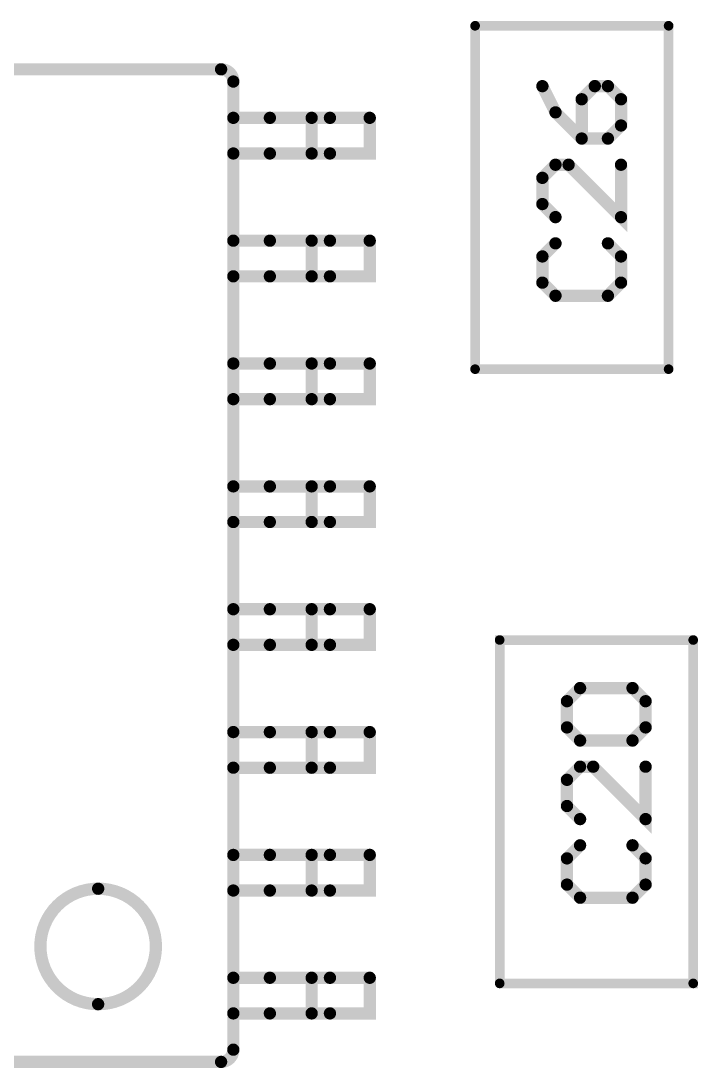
# Model space of a CAD drawing. Extents: x -4.2 to 14.8, y -3.5 to 8.8.
# Drawn here: x 7.8808 to 8.1563, y 1.4257 to 1.8518 of the extents above; entities that cross this region are included whole.
import ezdxf

# ---------------------------------------------------------------- set-up
doc = ezdxf.new("R2010")
doc.units = 0
doc.layers.add('2D_LINE_00', color=1, linetype='CONTINUOUS')

# ---------------------------------------------------------------- blocks, each defined once
blk = doc.blocks.new('SMOOTH_0$00394')
at = {"const_width": 0.00197}
blk.add_lwpolyline([(-0.00098, 0, 1), (0.00098, 0, 1)], format="xyb", close=True, dxfattribs=at)
blk = doc.blocks.new('DRAWING_3947')
at = {"layer": '2D_LINE_00', "const_width": 0.00394}
blk.add_lwpolyline([(0, 0), (0.07874, 0)], dxfattribs=at)
at = {"layer": '2D_LINE_00'}
for p in [(0, 0), (0.07874, 0)]:
    blk.add_blockref('SMOOTH_0$00394', p, dxfattribs=at)
blk = doc.blocks.new('DRAWING_3948')
at = {"layer": '2D_LINE_00', "const_width": 0.00394}
blk.add_lwpolyline([(0, 0), (0, 0.13976)], dxfattribs=at)
at = {"layer": '2D_LINE_00'}
for p in [(0, 0.13976), (0, 0)]:
    blk.add_blockref('SMOOTH_0$00394', p, dxfattribs=at)
blk = doc.blocks.new('DRAWING_3949')
at = {"layer": '2D_LINE_00', "const_width": 0.00394}
blk.add_lwpolyline([(0, 0), (0, 0.13976)], dxfattribs=at)
at = {"layer": '2D_LINE_00'}
for p in [(0, 0.13976), (0, 0)]:
    blk.add_blockref('SMOOTH_0$00394', p, dxfattribs=at)
blk = doc.blocks.new('DRAWING_3950')
at = {"layer": '2D_LINE_00', "const_width": 0.00394}
blk.add_lwpolyline([(0, 0), (0.07874, 0)], dxfattribs=at)
at = {"layer": '2D_LINE_00'}
for p in [(0, 0), (0.07874, 0)]:
    blk.add_blockref('SMOOTH_0$00394', p, dxfattribs=at)
blk = doc.blocks.new('DRAWING_3957')
at = {"layer": '2D_LINE_00', "const_width": 0.00394}
blk.add_lwpolyline([(0, 0), (0.07874, 0), (0.07874, 0.13976)], dxfattribs=at)
at = {"layer": '2D_LINE_00'}
for p in [(0.07874, 0.13976), (0, 0), (0.07874, 0)]:
    blk.add_blockref('SMOOTH_0$00394', p, dxfattribs=at)
blk = doc.blocks.new('DRAWING_3958')
at = {"layer": '2D_LINE_00', "const_width": 0.00394}
blk.add_lwpolyline([(0, 0), (0, 0.13976), (0.07874, 0.13976)], dxfattribs=at)
at = {"layer": '2D_LINE_00'}
for p in [(0, 0.13976), (0.07874, 0.13976), (0, 0)]:
    blk.add_blockref('SMOOTH_0$00394', p, dxfattribs=at)
blk = doc.blocks.new('SMOOTH_0$005')
at = {"const_width": 0.0025}
blk.add_lwpolyline([(-0.00125, 0, 1), (0.00125, 0, 1)], format="xyb", close=True, dxfattribs=at)
blk = doc.blocks.new('DRAWING_4370')
at = {"layer": '2D_LINE_00', "const_width": 0.005}
blk.add_lwpolyline([(0, 0, 0.41166), (0.00498, 0.00498)], format="xyb", dxfattribs=at)
at = {"layer": '2D_LINE_00'}
for p in [(0.00498, 0.00498), (0, 0)]:
    blk.add_blockref('SMOOTH_0$005', p, dxfattribs=at)
blk = doc.blocks.new('DRAWING_4371')
at = {"layer": '2D_LINE_00', "const_width": 0.005}
blk.add_lwpolyline([(0, 0, 1), (0, 0.047)], format="xyb", dxfattribs=at)
at = {"layer": '2D_LINE_00'}
for p in [(0, 0.047), (0, 0)]:
    blk.add_blockref('SMOOTH_0$005', p, dxfattribs=at)
blk = doc.blocks.new('DRAWING_4373')
at = {"layer": '2D_LINE_00', "const_width": 0.005}
blk.add_lwpolyline([(0, 0, 1), (0, -0.047)], format="xyb", dxfattribs=at)
at = {"layer": '2D_LINE_00'}
for p in [(0, 0), (0, -0.047)]:
    blk.add_blockref('SMOOTH_0$005', p, dxfattribs=at)
blk = doc.blocks.new('DRAWING_4375')
at = {"layer": '2D_LINE_00', "const_width": 0.005}
blk.add_lwpolyline([(0, 0, 0.41166), (-0.00498, 0.00498)], format="xyb", dxfattribs=at)
at = {"layer": '2D_LINE_00'}
for p in [(-0.00498, 0.00498), (0, 0)]:
    blk.add_blockref('SMOOTH_0$005', p, dxfattribs=at)
blk = doc.blocks.new('DRAWING_5415')
at = {"layer": '2D_LINE_00', "const_width": 0.005}
blk.add_lwpolyline([(0, 0), (0.01619, 0)], dxfattribs=at)
at = {"layer": '2D_LINE_00'}
for p in [(0, 0), (0.01619, 0)]:
    blk.add_blockref('SMOOTH_0$005', p, dxfattribs=at)
blk = doc.blocks.new('DRAWING_5416')
at = {"layer": '2D_LINE_00', "const_width": 0.005}
blk.add_lwpolyline([(0, 0), (0, 0.0145)], dxfattribs=at)
at = {"layer": '2D_LINE_00'}
for p in [(0, 0.0145), (0, 0)]:
    blk.add_blockref('SMOOTH_0$005', p, dxfattribs=at)
blk = doc.blocks.new('DRAWING_5417')
at = {"layer": '2D_LINE_00', "const_width": 0.005}
blk.add_lwpolyline([(0, 0), (0.017, 0)], dxfattribs=at)
at = {"layer": '2D_LINE_00'}
for p in [(0, 0), (0.017, 0)]:
    blk.add_blockref('SMOOTH_0$005', p, dxfattribs=at)
blk = doc.blocks.new('DRAWING_5418')
at = {"layer": '2D_LINE_00', "const_width": 0.005}
blk.add_lwpolyline([(0, 0), (0.00744, 0)], dxfattribs=at)
at = {"layer": '2D_LINE_00'}
for p in [(0, 0), (0.00744, 0)]:
    blk.add_blockref('SMOOTH_0$005', p, dxfattribs=at)
blk = doc.blocks.new('DRAWING_5419')
at = {"layer": '2D_LINE_00', "const_width": 0.005}
blk.add_lwpolyline([(0, 0), (0, 0.0145)], dxfattribs=at)
at = {"layer": '2D_LINE_00'}
for p in [(0, 0.0145), (0, 0)]:
    blk.add_blockref('SMOOTH_0$005', p, dxfattribs=at)
blk = doc.blocks.new('DRAWING_5420')
at = {"layer": '2D_LINE_00', "const_width": 0.005}
blk.add_lwpolyline([(0, 0), (0.01487, 0)], dxfattribs=at)
at = {"layer": '2D_LINE_00'}
for p in [(0, 0), (0.01487, 0)]:
    blk.add_blockref('SMOOTH_0$005', p, dxfattribs=at)
blk = doc.blocks.new('DRAWING_5421')
at = {"layer": '2D_LINE_00', "const_width": 0.005}
blk.add_lwpolyline([(0, 0), (0.00744, 0), (0.02363, 0), (0.02363, 0.0145)], dxfattribs=at)
at = {"layer": '2D_LINE_00'}
for p in [(0, 0), (0.00744, 0)]:
    blk.add_blockref('SMOOTH_0$005', p, dxfattribs=at)
blk = doc.blocks.new('DRAWING_5422')
at = {"layer": '2D_LINE_00', "const_width": 0.005}
blk.add_lwpolyline([(0, 0), (0.01487, 0)], dxfattribs=at)
at = {"layer": '2D_LINE_00'}
for p in [(0, 0), (0.01487, 0)]:
    blk.add_blockref('SMOOTH_0$005', p, dxfattribs=at)
blk = doc.blocks.new('DRAWING_5423')
at = {"layer": '2D_LINE_00', "const_width": 0.005}
blk.add_lwpolyline([(0, 0), (0.017, 0)], dxfattribs=at)
at = {"layer": '2D_LINE_00'}
for p in [(0, 0), (0.017, 0)]:
    blk.add_blockref('SMOOTH_0$005', p, dxfattribs=at)
blk = doc.blocks.new('DRAWING_5424')
at = {"layer": '2D_LINE_00', "const_width": 0.005}
blk.add_lwpolyline([(0, 0), (0.01619, 0)], dxfattribs=at)
at = {"layer": '2D_LINE_00'}
for p in [(0, 0), (0.01619, 0)]:
    blk.add_blockref('SMOOTH_0$005', p, dxfattribs=at)
blk = doc.blocks.new('DRAWING_5425')
at = {"layer": '2D_LINE_00', "const_width": 0.005}
blk.add_lwpolyline([(0, 0), (0, 0.0145)], dxfattribs=at)
at = {"layer": '2D_LINE_00'}
for p in [(0, 0.0145), (0, 0)]:
    blk.add_blockref('SMOOTH_0$005', p, dxfattribs=at)
blk = doc.blocks.new('DRAWING_5426')
at = {"layer": '2D_LINE_00', "const_width": 0.005}
blk.add_lwpolyline([(0, 0), (0.017, 0)], dxfattribs=at)
at = {"layer": '2D_LINE_00'}
for p in [(0, 0), (0.017, 0)]:
    blk.add_blockref('SMOOTH_0$005', p, dxfattribs=at)
blk = doc.blocks.new('DRAWING_5427')
at = {"layer": '2D_LINE_00', "const_width": 0.005}
blk.add_lwpolyline([(0, 0), (0.00744, 0)], dxfattribs=at)
at = {"layer": '2D_LINE_00'}
for p in [(0, 0), (0.00744, 0)]:
    blk.add_blockref('SMOOTH_0$005', p, dxfattribs=at)
blk = doc.blocks.new('DRAWING_5428')
at = {"layer": '2D_LINE_00', "const_width": 0.005}
blk.add_lwpolyline([(0, 0), (0, 0.0145)], dxfattribs=at)
at = {"layer": '2D_LINE_00'}
for p in [(0, 0.0145), (0, 0)]:
    blk.add_blockref('SMOOTH_0$005', p, dxfattribs=at)
blk = doc.blocks.new('DRAWING_5429')
at = {"layer": '2D_LINE_00', "const_width": 0.005}
blk.add_lwpolyline([(0, 0), (0.01487, 0)], dxfattribs=at)
at = {"layer": '2D_LINE_00'}
for p in [(0, 0), (0.01487, 0)]:
    blk.add_blockref('SMOOTH_0$005', p, dxfattribs=at)
blk = doc.blocks.new('DRAWING_5430')
at = {"layer": '2D_LINE_00', "const_width": 0.005}
blk.add_lwpolyline([(0, 0), (0.00744, 0), (0.02363, 0), (0.02363, 0.0145)], dxfattribs=at)
at = {"layer": '2D_LINE_00'}
for p in [(0, 0), (0.00744, 0)]:
    blk.add_blockref('SMOOTH_0$005', p, dxfattribs=at)
blk = doc.blocks.new('DRAWING_5431')
at = {"layer": '2D_LINE_00', "const_width": 0.005}
blk.add_lwpolyline([(0, 0), (0.01487, 0)], dxfattribs=at)
at = {"layer": '2D_LINE_00'}
for p in [(0, 0), (0.01487, 0)]:
    blk.add_blockref('SMOOTH_0$005', p, dxfattribs=at)
blk = doc.blocks.new('DRAWING_5432')
at = {"layer": '2D_LINE_00', "const_width": 0.005}
blk.add_lwpolyline([(0, 0), (0.017, 0)], dxfattribs=at)
at = {"layer": '2D_LINE_00'}
for p in [(0, 0), (0.017, 0)]:
    blk.add_blockref('SMOOTH_0$005', p, dxfattribs=at)
blk = doc.blocks.new('DRAWING_5433')
at = {"layer": '2D_LINE_00', "const_width": 0.005}
blk.add_lwpolyline([(0, 0), (0.01619, 0)], dxfattribs=at)
at = {"layer": '2D_LINE_00'}
for p in [(0, 0), (0.01619, 0)]:
    blk.add_blockref('SMOOTH_0$005', p, dxfattribs=at)
blk = doc.blocks.new('DRAWING_5434')
at = {"layer": '2D_LINE_00', "const_width": 0.005}
blk.add_lwpolyline([(0, 0), (0, 0.0145)], dxfattribs=at)
at = {"layer": '2D_LINE_00'}
for p in [(0, 0.0145), (0, 0)]:
    blk.add_blockref('SMOOTH_0$005', p, dxfattribs=at)
blk = doc.blocks.new('DRAWING_5435')
at = {"layer": '2D_LINE_00', "const_width": 0.005}
blk.add_lwpolyline([(0, 0), (0.017, 0)], dxfattribs=at)
at = {"layer": '2D_LINE_00'}
for p in [(0, 0), (0.017, 0)]:
    blk.add_blockref('SMOOTH_0$005', p, dxfattribs=at)
blk = doc.blocks.new('DRAWING_5436')
at = {"layer": '2D_LINE_00', "const_width": 0.005}
blk.add_lwpolyline([(0, 0), (0.00744, 0)], dxfattribs=at)
at = {"layer": '2D_LINE_00'}
for p in [(0, 0), (0.00744, 0)]:
    blk.add_blockref('SMOOTH_0$005', p, dxfattribs=at)
blk = doc.blocks.new('DRAWING_5437')
at = {"layer": '2D_LINE_00', "const_width": 0.005}
blk.add_lwpolyline([(0, 0), (0, 0.0145)], dxfattribs=at)
at = {"layer": '2D_LINE_00'}
for p in [(0, 0.0145), (0, 0)]:
    blk.add_blockref('SMOOTH_0$005', p, dxfattribs=at)
blk = doc.blocks.new('DRAWING_5438')
at = {"layer": '2D_LINE_00', "const_width": 0.005}
blk.add_lwpolyline([(0, 0), (0.01487, 0)], dxfattribs=at)
at = {"layer": '2D_LINE_00'}
for p in [(0, 0), (0.01487, 0)]:
    blk.add_blockref('SMOOTH_0$005', p, dxfattribs=at)
blk = doc.blocks.new('DRAWING_5439')
at = {"layer": '2D_LINE_00', "const_width": 0.005}
blk.add_lwpolyline([(0, 0), (0.00744, 0), (0.02363, 0), (0.02363, 0.0145)], dxfattribs=at)
at = {"layer": '2D_LINE_00'}
for p in [(0, 0), (0.00744, 0)]:
    blk.add_blockref('SMOOTH_0$005', p, dxfattribs=at)
blk = doc.blocks.new('DRAWING_5440')
at = {"layer": '2D_LINE_00', "const_width": 0.005}
blk.add_lwpolyline([(0, 0), (0.01487, 0)], dxfattribs=at)
at = {"layer": '2D_LINE_00'}
for p in [(0, 0), (0.01487, 0)]:
    blk.add_blockref('SMOOTH_0$005', p, dxfattribs=at)
blk = doc.blocks.new('DRAWING_5441')
at = {"layer": '2D_LINE_00', "const_width": 0.005}
blk.add_lwpolyline([(0, 0), (0.017, 0)], dxfattribs=at)
at = {"layer": '2D_LINE_00'}
for p in [(0, 0), (0.017, 0)]:
    blk.add_blockref('SMOOTH_0$005', p, dxfattribs=at)
blk = doc.blocks.new('DRAWING_5442')
at = {"layer": '2D_LINE_00', "const_width": 0.005}
blk.add_lwpolyline([(0, 0), (0.01619, 0)], dxfattribs=at)
at = {"layer": '2D_LINE_00'}
for p in [(0, 0), (0.01619, 0)]:
    blk.add_blockref('SMOOTH_0$005', p, dxfattribs=at)
blk = doc.blocks.new('DRAWING_5443')
at = {"layer": '2D_LINE_00', "const_width": 0.005}
blk.add_lwpolyline([(0, 0), (0, 0.0145)], dxfattribs=at)
at = {"layer": '2D_LINE_00'}
for p in [(0, 0.0145), (0, 0)]:
    blk.add_blockref('SMOOTH_0$005', p, dxfattribs=at)
blk = doc.blocks.new('DRAWING_5444')
at = {"layer": '2D_LINE_00', "const_width": 0.005}
blk.add_lwpolyline([(0, 0), (0.017, 0)], dxfattribs=at)
at = {"layer": '2D_LINE_00'}
for p in [(0, 0), (0.017, 0)]:
    blk.add_blockref('SMOOTH_0$005', p, dxfattribs=at)
blk = doc.blocks.new('DRAWING_5445')
at = {"layer": '2D_LINE_00', "const_width": 0.005}
blk.add_lwpolyline([(0, 0), (0.00744, 0)], dxfattribs=at)
at = {"layer": '2D_LINE_00'}
for p in [(0, 0), (0.00744, 0)]:
    blk.add_blockref('SMOOTH_0$005', p, dxfattribs=at)
blk = doc.blocks.new('DRAWING_5446')
at = {"layer": '2D_LINE_00', "const_width": 0.005}
blk.add_lwpolyline([(0, 0), (0, 0.0145)], dxfattribs=at)
at = {"layer": '2D_LINE_00'}
for p in [(0, 0.0145), (0, 0)]:
    blk.add_blockref('SMOOTH_0$005', p, dxfattribs=at)
blk = doc.blocks.new('DRAWING_5447')
at = {"layer": '2D_LINE_00', "const_width": 0.005}
blk.add_lwpolyline([(0, 0), (0.01487, 0)], dxfattribs=at)
at = {"layer": '2D_LINE_00'}
for p in [(0, 0), (0.01487, 0)]:
    blk.add_blockref('SMOOTH_0$005', p, dxfattribs=at)
blk = doc.blocks.new('DRAWING_5448')
at = {"layer": '2D_LINE_00', "const_width": 0.005}
blk.add_lwpolyline([(0, 0), (0.00744, 0), (0.02363, 0), (0.02363, 0.0145)], dxfattribs=at)
at = {"layer": '2D_LINE_00'}
for p in [(0, 0), (0.00744, 0)]:
    blk.add_blockref('SMOOTH_0$005', p, dxfattribs=at)
blk = doc.blocks.new('DRAWING_5449')
at = {"layer": '2D_LINE_00', "const_width": 0.005}
blk.add_lwpolyline([(0, 0), (0.01487, 0)], dxfattribs=at)
at = {"layer": '2D_LINE_00'}
for p in [(0, 0), (0.01487, 0)]:
    blk.add_blockref('SMOOTH_0$005', p, dxfattribs=at)
blk = doc.blocks.new('DRAWING_5450')
at = {"layer": '2D_LINE_00', "const_width": 0.005}
blk.add_lwpolyline([(0, 0), (0.017, 0)], dxfattribs=at)
at = {"layer": '2D_LINE_00'}
for p in [(0, 0), (0.017, 0)]:
    blk.add_blockref('SMOOTH_0$005', p, dxfattribs=at)
blk = doc.blocks.new('DRAWING_5451')
at = {"layer": '2D_LINE_00', "const_width": 0.005}
blk.add_lwpolyline([(0, 0), (0.01619, 0)], dxfattribs=at)
at = {"layer": '2D_LINE_00'}
for p in [(0, 0), (0.01619, 0)]:
    blk.add_blockref('SMOOTH_0$005', p, dxfattribs=at)
blk = doc.blocks.new('DRAWING_5452')
at = {"layer": '2D_LINE_00', "const_width": 0.005}
blk.add_lwpolyline([(0, 0), (0, 0.0145)], dxfattribs=at)
at = {"layer": '2D_LINE_00'}
for p in [(0, 0.0145), (0, 0)]:
    blk.add_blockref('SMOOTH_0$005', p, dxfattribs=at)
blk = doc.blocks.new('DRAWING_5453')
at = {"layer": '2D_LINE_00', "const_width": 0.005}
blk.add_lwpolyline([(0, 0), (0.017, 0)], dxfattribs=at)
at = {"layer": '2D_LINE_00'}
for p in [(0, 0), (0.017, 0)]:
    blk.add_blockref('SMOOTH_0$005', p, dxfattribs=at)
blk = doc.blocks.new('DRAWING_5454')
at = {"layer": '2D_LINE_00', "const_width": 0.005}
blk.add_lwpolyline([(0, 0), (0.00744, 0)], dxfattribs=at)
at = {"layer": '2D_LINE_00'}
for p in [(0, 0), (0.00744, 0)]:
    blk.add_blockref('SMOOTH_0$005', p, dxfattribs=at)
blk = doc.blocks.new('DRAWING_5455')
at = {"layer": '2D_LINE_00', "const_width": 0.005}
blk.add_lwpolyline([(0, 0), (0, 0.0145)], dxfattribs=at)
at = {"layer": '2D_LINE_00'}
for p in [(0, 0.0145), (0, 0)]:
    blk.add_blockref('SMOOTH_0$005', p, dxfattribs=at)
blk = doc.blocks.new('DRAWING_5456')
at = {"layer": '2D_LINE_00', "const_width": 0.005}
blk.add_lwpolyline([(0, 0), (0.01487, 0)], dxfattribs=at)
at = {"layer": '2D_LINE_00'}
for p in [(0, 0), (0.01487, 0)]:
    blk.add_blockref('SMOOTH_0$005', p, dxfattribs=at)
blk = doc.blocks.new('DRAWING_5457')
at = {"layer": '2D_LINE_00', "const_width": 0.005}
blk.add_lwpolyline([(0, 0), (0.00744, 0), (0.02363, 0), (0.02363, 0.0145)], dxfattribs=at)
at = {"layer": '2D_LINE_00'}
for p in [(0, 0), (0.00744, 0)]:
    blk.add_blockref('SMOOTH_0$005', p, dxfattribs=at)
blk = doc.blocks.new('DRAWING_5458')
at = {"layer": '2D_LINE_00', "const_width": 0.005}
blk.add_lwpolyline([(0, 0), (0.01487, 0)], dxfattribs=at)
at = {"layer": '2D_LINE_00'}
for p in [(0, 0), (0.01487, 0)]:
    blk.add_blockref('SMOOTH_0$005', p, dxfattribs=at)
blk = doc.blocks.new('DRAWING_5459')
at = {"layer": '2D_LINE_00', "const_width": 0.005}
blk.add_lwpolyline([(0, 0), (0.017, 0)], dxfattribs=at)
at = {"layer": '2D_LINE_00'}
for p in [(0, 0), (0.017, 0)]:
    blk.add_blockref('SMOOTH_0$005', p, dxfattribs=at)
blk = doc.blocks.new('DRAWING_5460')
at = {"layer": '2D_LINE_00', "const_width": 0.005}
blk.add_lwpolyline([(0, 0), (0.01619, 0)], dxfattribs=at)
at = {"layer": '2D_LINE_00'}
for p in [(0, 0), (0.01619, 0)]:
    blk.add_blockref('SMOOTH_0$005', p, dxfattribs=at)
blk = doc.blocks.new('DRAWING_5461')
at = {"layer": '2D_LINE_00', "const_width": 0.005}
blk.add_lwpolyline([(0, 0), (0, 0.0145)], dxfattribs=at)
at = {"layer": '2D_LINE_00'}
for p in [(0, 0.0145), (0, 0)]:
    blk.add_blockref('SMOOTH_0$005', p, dxfattribs=at)
blk = doc.blocks.new('DRAWING_5462')
at = {"layer": '2D_LINE_00', "const_width": 0.005}
blk.add_lwpolyline([(0, 0), (0.017, 0)], dxfattribs=at)
at = {"layer": '2D_LINE_00'}
for p in [(0, 0), (0.017, 0)]:
    blk.add_blockref('SMOOTH_0$005', p, dxfattribs=at)
blk = doc.blocks.new('DRAWING_5463')
at = {"layer": '2D_LINE_00', "const_width": 0.005}
blk.add_lwpolyline([(0, 0), (0.00744, 0)], dxfattribs=at)
at = {"layer": '2D_LINE_00'}
for p in [(0, 0), (0.00744, 0)]:
    blk.add_blockref('SMOOTH_0$005', p, dxfattribs=at)
blk = doc.blocks.new('DRAWING_5464')
at = {"layer": '2D_LINE_00', "const_width": 0.005}
blk.add_lwpolyline([(0, 0), (0, 0.0145)], dxfattribs=at)
at = {"layer": '2D_LINE_00'}
for p in [(0, 0.0145), (0, 0)]:
    blk.add_blockref('SMOOTH_0$005', p, dxfattribs=at)
blk = doc.blocks.new('DRAWING_5465')
at = {"layer": '2D_LINE_00', "const_width": 0.005}
blk.add_lwpolyline([(0, 0), (0.01487, 0)], dxfattribs=at)
at = {"layer": '2D_LINE_00'}
for p in [(0, 0), (0.01487, 0)]:
    blk.add_blockref('SMOOTH_0$005', p, dxfattribs=at)
blk = doc.blocks.new('DRAWING_5466')
at = {"layer": '2D_LINE_00', "const_width": 0.005}
blk.add_lwpolyline([(0, 0), (0.00744, 0), (0.02363, 0), (0.02363, 0.0145)], dxfattribs=at)
at = {"layer": '2D_LINE_00'}
for p in [(0, 0), (0.00744, 0)]:
    blk.add_blockref('SMOOTH_0$005', p, dxfattribs=at)
blk = doc.blocks.new('DRAWING_5467')
at = {"layer": '2D_LINE_00', "const_width": 0.005}
blk.add_lwpolyline([(0, 0), (0.01487, 0)], dxfattribs=at)
at = {"layer": '2D_LINE_00'}
for p in [(0, 0), (0.01487, 0)]:
    blk.add_blockref('SMOOTH_0$005', p, dxfattribs=at)
blk = doc.blocks.new('DRAWING_5468')
at = {"layer": '2D_LINE_00', "const_width": 0.005}
blk.add_lwpolyline([(0, 0), (0.017, 0)], dxfattribs=at)
at = {"layer": '2D_LINE_00'}
for p in [(0, 0), (0.017, 0)]:
    blk.add_blockref('SMOOTH_0$005', p, dxfattribs=at)
blk = doc.blocks.new('DRAWING_5469')
at = {"layer": '2D_LINE_00', "const_width": 0.005}
blk.add_lwpolyline([(0, 0), (0.01619, 0)], dxfattribs=at)
at = {"layer": '2D_LINE_00'}
for p in [(0, 0), (0.01619, 0)]:
    blk.add_blockref('SMOOTH_0$005', p, dxfattribs=at)
blk = doc.blocks.new('DRAWING_5470')
at = {"layer": '2D_LINE_00', "const_width": 0.005}
blk.add_lwpolyline([(0, 0), (0, 0.0145)], dxfattribs=at)
at = {"layer": '2D_LINE_00'}
for p in [(0, 0.0145), (0, 0)]:
    blk.add_blockref('SMOOTH_0$005', p, dxfattribs=at)
blk = doc.blocks.new('DRAWING_5471')
at = {"layer": '2D_LINE_00', "const_width": 0.005}
blk.add_lwpolyline([(0, 0), (0.017, 0)], dxfattribs=at)
at = {"layer": '2D_LINE_00'}
for p in [(0, 0), (0.017, 0)]:
    blk.add_blockref('SMOOTH_0$005', p, dxfattribs=at)
blk = doc.blocks.new('DRAWING_5472')
at = {"layer": '2D_LINE_00', "const_width": 0.005}
blk.add_lwpolyline([(0, 0), (0.00744, 0)], dxfattribs=at)
at = {"layer": '2D_LINE_00'}
for p in [(0, 0), (0.00744, 0)]:
    blk.add_blockref('SMOOTH_0$005', p, dxfattribs=at)
blk = doc.blocks.new('DRAWING_5473')
at = {"layer": '2D_LINE_00', "const_width": 0.005}
blk.add_lwpolyline([(0, 0), (0, 0.0145)], dxfattribs=at)
at = {"layer": '2D_LINE_00'}
for p in [(0, 0.0145), (0, 0)]:
    blk.add_blockref('SMOOTH_0$005', p, dxfattribs=at)
blk = doc.blocks.new('DRAWING_5474')
at = {"layer": '2D_LINE_00', "const_width": 0.005}
blk.add_lwpolyline([(0, 0), (0.01487, 0)], dxfattribs=at)
at = {"layer": '2D_LINE_00'}
for p in [(0, 0), (0.01487, 0)]:
    blk.add_blockref('SMOOTH_0$005', p, dxfattribs=at)
blk = doc.blocks.new('DRAWING_5475')
at = {"layer": '2D_LINE_00', "const_width": 0.005}
blk.add_lwpolyline([(0, 0), (0.00744, 0), (0.02363, 0), (0.02363, 0.0145)], dxfattribs=at)
at = {"layer": '2D_LINE_00'}
for p in [(0, 0), (0.00744, 0)]:
    blk.add_blockref('SMOOTH_0$005', p, dxfattribs=at)
blk = doc.blocks.new('DRAWING_5476')
at = {"layer": '2D_LINE_00', "const_width": 0.005}
blk.add_lwpolyline([(0, 0), (0.01487, 0)], dxfattribs=at)
at = {"layer": '2D_LINE_00'}
for p in [(0, 0), (0.01487, 0)]:
    blk.add_blockref('SMOOTH_0$005', p, dxfattribs=at)
blk = doc.blocks.new('DRAWING_5477')
at = {"layer": '2D_LINE_00', "const_width": 0.005}
blk.add_lwpolyline([(0, 0), (0.017, 0)], dxfattribs=at)
at = {"layer": '2D_LINE_00'}
for p in [(0, 0), (0.017, 0)]:
    blk.add_blockref('SMOOTH_0$005', p, dxfattribs=at)
blk = doc.blocks.new('DRAWING_5478')
at = {"layer": '2D_LINE_00', "const_width": 0.005}
blk.add_lwpolyline([(0, 0), (0.01619, 0)], dxfattribs=at)
at = {"layer": '2D_LINE_00'}
for p in [(0, 0), (0.01619, 0)]:
    blk.add_blockref('SMOOTH_0$005', p, dxfattribs=at)
blk = doc.blocks.new('DRAWING_5479')
at = {"layer": '2D_LINE_00', "const_width": 0.005}
blk.add_lwpolyline([(0, 0), (0, 0.0145)], dxfattribs=at)
at = {"layer": '2D_LINE_00'}
for p in [(0, 0.0145), (0, 0)]:
    blk.add_blockref('SMOOTH_0$005', p, dxfattribs=at)
blk = doc.blocks.new('DRAWING_5480')
at = {"layer": '2D_LINE_00', "const_width": 0.005}
blk.add_lwpolyline([(0, 0), (0.017, 0)], dxfattribs=at)
at = {"layer": '2D_LINE_00'}
for p in [(0, 0), (0.017, 0)]:
    blk.add_blockref('SMOOTH_0$005', p, dxfattribs=at)
blk = doc.blocks.new('DRAWING_5481')
at = {"layer": '2D_LINE_00', "const_width": 0.005}
blk.add_lwpolyline([(0, 0), (0.00744, 0)], dxfattribs=at)
at = {"layer": '2D_LINE_00'}
for p in [(0, 0), (0.00744, 0)]:
    blk.add_blockref('SMOOTH_0$005', p, dxfattribs=at)
blk = doc.blocks.new('DRAWING_5482')
at = {"layer": '2D_LINE_00', "const_width": 0.005}
blk.add_lwpolyline([(0, 0), (0, 0.0145)], dxfattribs=at)
at = {"layer": '2D_LINE_00'}
for p in [(0, 0.0145), (0, 0)]:
    blk.add_blockref('SMOOTH_0$005', p, dxfattribs=at)
blk = doc.blocks.new('DRAWING_5483')
at = {"layer": '2D_LINE_00', "const_width": 0.005}
blk.add_lwpolyline([(0, 0), (0.01487, 0)], dxfattribs=at)
at = {"layer": '2D_LINE_00'}
for p in [(0, 0), (0.01487, 0)]:
    blk.add_blockref('SMOOTH_0$005', p, dxfattribs=at)
blk = doc.blocks.new('DRAWING_5484')
at = {"layer": '2D_LINE_00', "const_width": 0.005}
blk.add_lwpolyline([(0, 0), (0.00744, 0), (0.02363, 0), (0.02363, 0.0145)], dxfattribs=at)
at = {"layer": '2D_LINE_00'}
for p in [(0, 0), (0.00744, 0)]:
    blk.add_blockref('SMOOTH_0$005', p, dxfattribs=at)
blk = doc.blocks.new('DRAWING_5485')
at = {"layer": '2D_LINE_00', "const_width": 0.005}
blk.add_lwpolyline([(0, 0), (0.01487, 0)], dxfattribs=at)
at = {"layer": '2D_LINE_00'}
for p in [(0, 0), (0.01487, 0)]:
    blk.add_blockref('SMOOTH_0$005', p, dxfattribs=at)
blk = doc.blocks.new('DRAWING_5486')
at = {"layer": '2D_LINE_00', "const_width": 0.005}
blk.add_lwpolyline([(0, 0), (0.017, 0)], dxfattribs=at)
at = {"layer": '2D_LINE_00'}
for p in [(0, 0), (0.017, 0)]:
    blk.add_blockref('SMOOTH_0$005', p, dxfattribs=at)
blk = doc.blocks.new('DRAWING_5489')
at = {"layer": '2D_LINE_00', "const_width": 0.005}
blk.add_lwpolyline([(0, 0), (0.28404, 0)], dxfattribs=at)
at = {"layer": '2D_LINE_00'}
for p in [(0, 0), (0.28404, 0)]:
    blk.add_blockref('SMOOTH_0$005', p, dxfattribs=at)
blk = doc.blocks.new('DRAWING_5490')
at = {"layer": '2D_LINE_00', "const_width": 0.005}
blk.add_lwpolyline([(0, 0), (0.28404, 0)], dxfattribs=at)
at = {"layer": '2D_LINE_00'}
for p in [(0, 0), (0.28404, 0)]:
    blk.add_blockref('SMOOTH_0$005', p, dxfattribs=at)
blk = doc.blocks.new('DRAWING_5492')
at = {"layer": '2D_LINE_00', "const_width": 0.005}
blk.add_lwpolyline([(0, 0), (0, 0.39404)], dxfattribs=at)
at = {"layer": '2D_LINE_00'}
for p in [(0, 0.39404), (0, 0)]:
    blk.add_blockref('SMOOTH_0$005', p, dxfattribs=at)
blk = doc.blocks.new('DRAWING_5621')
at = {"layer": '2D_LINE_00', "const_width": 0.005}
blk.add_lwpolyline([(0, 0), (-0.00533, -0.00533), (-0.00533, -0.016), (0, -0.02133), (0.02133, -0.02133), (0.02666, -0.016), (0.02666, -0.00533), (0.02133, 0)], dxfattribs=at)
at = {"layer": '2D_LINE_00'}
for p in [(0, 0), (0.02133, 0), (-0.00533, -0.00533), (0.02666, -0.00533), (-0.00533, -0.016), (0.02666, -0.016), (0, -0.02133), (0.02133, -0.02133)]:
    blk.add_blockref('SMOOTH_0$005', p, dxfattribs=at)
blk = doc.blocks.new('DRAWING_5622')
at = {"layer": '2D_LINE_00', "const_width": 0.005}
blk.add_lwpolyline([(0, 0), (0, -0.02133), (-0.02133, 0), (-0.02666, 0), (-0.03199, -0.00534), (-0.03199, -0.016), (-0.02666, -0.02133)], dxfattribs=at)
at = {"layer": '2D_LINE_00'}
for p in [(-0.02666, 0), (-0.02133, 0), (0, 0), (-0.03199, -0.00534), (-0.03199, -0.016), (-0.02666, -0.02133), (0, -0.02133)]:
    blk.add_blockref('SMOOTH_0$005', p, dxfattribs=at)
blk = doc.blocks.new('DRAWING_5623')
at = {"layer": '2D_LINE_00', "const_width": 0.005}
blk.add_lwpolyline([(0, 0), (0.00533, -0.01067), (0.01599, -0.02133), (0.02666, -0.02133), (0.03199, -0.016), (0.03199, -0.00534), (0.02666, 0), (0.02133, 0), (0.01599, -0.00534), (0.01599, -0.02133)], dxfattribs=at)
at = {"layer": '2D_LINE_00'}
for p in [(0, 0), (0.02133, 0), (0.02666, 0), (0.01599, -0.00534), (0.03199, -0.00534), (0.00533, -0.01067), (0.03199, -0.016), (0.01599, -0.02133), (0.01599, -0.02133), (0.02666, -0.02133)]:
    blk.add_blockref('SMOOTH_0$005', p, dxfattribs=at)
blk = doc.blocks.new('DRAWING_5631')
at = {"layer": '2D_LINE_00', "const_width": 0.005}
blk.add_lwpolyline([(0, 0), (-0.00533, -0.00533), (-0.00533, -0.016), (0, -0.02133), (0.02133, -0.02133), (0.02666, -0.016), (0.02666, -0.00533), (0.02133, 0)], dxfattribs=at)
at = {"layer": '2D_LINE_00'}
for p in [(0, 0), (0.02133, 0), (-0.00533, -0.00533), (0.02666, -0.00533), (-0.00533, -0.016), (0.02666, -0.016), (0, -0.02133), (0.02133, -0.02133)]:
    blk.add_blockref('SMOOTH_0$005', p, dxfattribs=at)
blk = doc.blocks.new('DRAWING_5632')
at = {"layer": '2D_LINE_00', "const_width": 0.005}
blk.add_lwpolyline([(0, 0), (0, -0.02133), (-0.02133, 0), (-0.02666, 0), (-0.03199, -0.00534), (-0.03199, -0.016), (-0.02666, -0.02133)], dxfattribs=at)
at = {"layer": '2D_LINE_00'}
for p in [(-0.02666, 0), (-0.02133, 0), (0, 0), (-0.03199, -0.00534), (-0.03199, -0.016), (-0.02666, -0.02133), (0, -0.02133)]:
    blk.add_blockref('SMOOTH_0$005', p, dxfattribs=at)
blk = doc.blocks.new('DRAWING_5633')
at = {"layer": '2D_LINE_00', "const_width": 0.005}
blk.add_lwpolyline([(0, 0), (-0.00533, 0.00533), (-0.00533, 0.01599), (0, 0.02133), (0.02133, 0.02133), (0.02666, 0.01599), (0.02666, 0.00533), (0.02133, 0), (0, 0)], dxfattribs=at)
at = {"layer": '2D_LINE_00'}
for p in [(0, 0.02133), (0.02133, 0.02133), (-0.00533, 0.01599), (0.02666, 0.01599), (-0.00533, 0.00533), (0.02666, 0.00533), (0, 0), (0, 0), (0.02133, 0)]:
    blk.add_blockref('SMOOTH_0$005', p, dxfattribs=at)

msp = doc.modelspace()

# ---------------------------------------------------------------- block references
for name, p in [('DRAWING_3947', (8.06563, 1.84988)), ('DRAWING_3948', (8.06563, 1.71012)), ('DRAWING_3949', (8.14437, 1.71012)), ('DRAWING_5490', (7.67824, 1.83216)), ('DRAWING_4375', (7.96726, 1.82718)), ('DRAWING_5492', (7.96726, 1.43314)), ('DRAWING_5623', (8.09301, 1.82531)), ('DRAWING_5479', (7.96726, 1.79791)), ('DRAWING_5483', (7.96726, 1.81241)), ('DRAWING_5486', (7.98213, 1.81241)), ('DRAWING_5481', (7.99913, 1.81241)), ('DRAWING_5482', (7.99913, 1.79791)), ('DRAWING_5484', (7.99913, 1.79791)), ('DRAWING_5478', (8.00657, 1.81241)), ('DRAWING_5485', (7.96726, 1.79791)), ('DRAWING_5480', (7.98213, 1.79791)), ('DRAWING_5622', (8.125, 1.79332)), ('DRAWING_5470', (7.96726, 1.74791)), ('DRAWING_5474', (7.96726, 1.76241)), ('DRAWING_5477', (7.98213, 1.76241)), ('DRAWING_5472', (7.99913, 1.76241)), ('DRAWING_5473', (7.99913, 1.74791)), ('DRAWING_5475', (7.99913, 1.74791)), ('DRAWING_5469', (8.00657, 1.76241)), ('DRAWING_5621', (8.09834, 1.76133)), ('DRAWING_5476', (7.96726, 1.74791)), ('DRAWING_5471', (7.98213, 1.74791)), ('DRAWING_5461', (7.96726, 1.69791)), ('DRAWING_5465', (7.96726, 1.71241)), ('DRAWING_5468', (7.98213, 1.71241)), ('DRAWING_5463', (7.99913, 1.71241)), ('DRAWING_5464', (7.99913, 1.69791)), ('DRAWING_5466', (7.99913, 1.69791)), ('DRAWING_5460', (8.00657, 1.71241)), ('DRAWING_3950', (8.06563, 1.71012)), ('DRAWING_5467', (7.96726, 1.69791)), ('DRAWING_5462', (7.98213, 1.69791)), ('DRAWING_5452', (7.96726, 1.64791)), ('DRAWING_5456', (7.96726, 1.66241)), ('DRAWING_5459', (7.98213, 1.66241)), ('DRAWING_5454', (7.99913, 1.66241)), ('DRAWING_5455', (7.99913, 1.64791)), ('DRAWING_5457', (7.99913, 1.64791)), ('DRAWING_5451', (8.00657, 1.66241)), ('DRAWING_5458', (7.96726, 1.64791)), ('DRAWING_5453', (7.98213, 1.64791)), ('DRAWING_5443', (7.96726, 1.59791)), ('DRAWING_5447', (7.96726, 1.61241)), ('DRAWING_5450', (7.98213, 1.61241)), ('DRAWING_5445', (7.99913, 1.61241)), ('DRAWING_5446', (7.99913, 1.59791)), ('DRAWING_5448', (7.99913, 1.59791)), ('DRAWING_5442', (8.00657, 1.61241)), ('DRAWING_5449', (7.96726, 1.59791)), ('DRAWING_5444', (7.98213, 1.59791)), ('DRAWING_3957', (8.07563, 1.46012)), ('DRAWING_3958', (8.07563, 1.46012)), ('DRAWING_5633', (8.10834, 1.55898)), ('DRAWING_5434', (7.96726, 1.54791)), ('DRAWING_5438', (7.96726, 1.56241)), ('DRAWING_5441', (7.98213, 1.56241)), ('DRAWING_5436', (7.99913, 1.56241)), ('DRAWING_5437', (7.99913, 1.54791)), ('DRAWING_5439', (7.99913, 1.54791)), ('DRAWING_5433', (8.00657, 1.56241)), ('DRAWING_5440', (7.96726, 1.54791)), ('DRAWING_5435', (7.98213, 1.54791)), ('DRAWING_5632', (8.135, 1.54832)), ('DRAWING_5631', (8.10834, 1.51633)), ('DRAWING_5425', (7.96726, 1.49791)), ('DRAWING_5429', (7.96726, 1.51241)), ('DRAWING_5432', (7.98213, 1.51241)), ('DRAWING_5427', (7.99913, 1.51241)), ('DRAWING_5428', (7.99913, 1.49791)), ('DRAWING_5430', (7.99913, 1.49791)), ('DRAWING_5424', (8.00657, 1.51241)), ('DRAWING_4373', (7.91226, 1.49866)), ('DRAWING_4371', (7.91226, 1.45166)), ('DRAWING_5431', (7.96726, 1.49791)), ('DRAWING_5426', (7.98213, 1.49791)), ('DRAWING_5416', (7.96726, 1.44791)), ('DRAWING_5420', (7.96726, 1.46241)), ('DRAWING_5423', (7.98213, 1.46241)), ('DRAWING_5418', (7.99913, 1.46241)), ('DRAWING_5419', (7.99913, 1.44791)), ('DRAWING_5421', (7.99913, 1.44791)), ('DRAWING_5415', (8.00657, 1.46241)), ('DRAWING_5422', (7.96726, 1.44791)), ('DRAWING_5417', (7.98213, 1.44791)), ('DRAWING_4370', (7.96228, 1.42816)), ('DRAWING_5489', (7.67824, 1.42816))]:
    msp.add_blockref(name, p)

doc.saveas('drawing.dxf')
